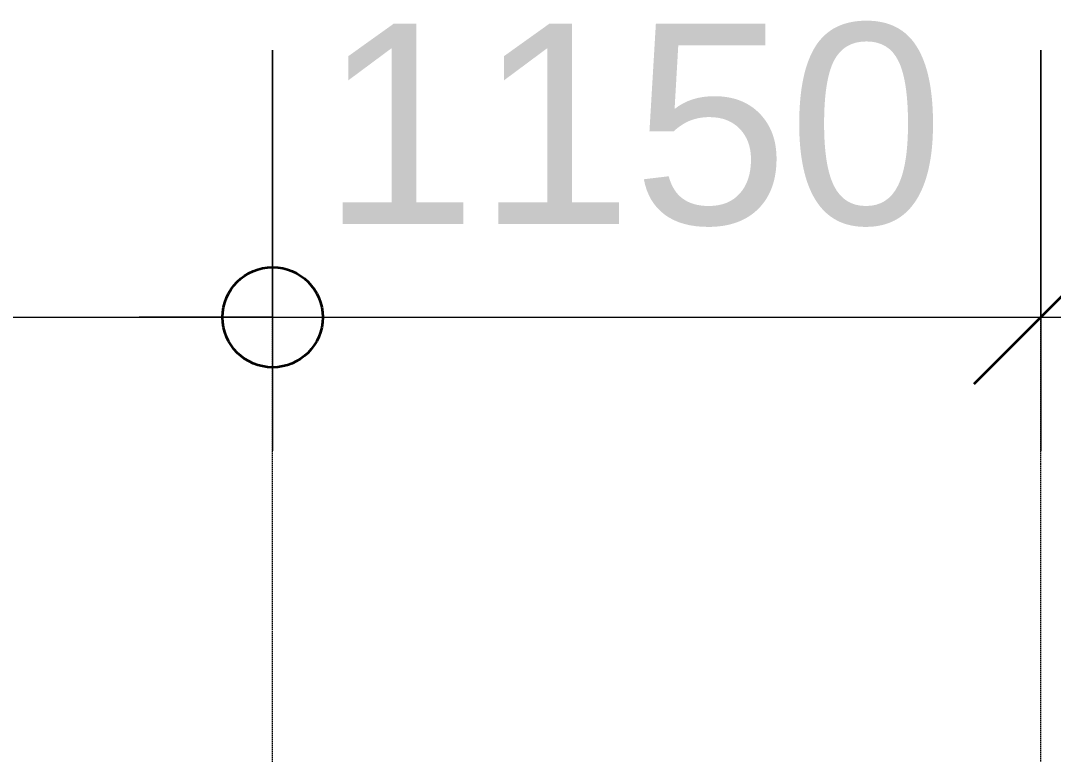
# Model space of a CAD drawing. Header units: millimetres. Extents: x -853228 to -774636, y -17776 to 22455.
# Drawn here: x -822635 to -821089, y 8347 to 9446 of the extents above; entities that cross this region are included whole.
import ezdxf

# ---------------------------------------------------------------- set-up
doc = ezdxf.new("R2010")
doc.units = ezdxf.units.MM
doc.linetypes.add('DPA_Hidden 50', pattern=[3, 2, -1])
for name, color, linetype, lineweight in [('A-ANNO-DIMS', 1, 'Continuous', 9), ('A-ANNO-DIMS-100', 1, 'Continuous', 9), ('A-DETL', 1, 'Continuous', 70)]:
    doc.layers.add(name, color=color, linetype=linetype, lineweight=lineweight)
doc.styles.add('Arial_2', font='arial.ttf', dxfattribs={"height": 300})
doc.dimstyles.new('DPA-DIM-3_0_C-C', dxfattribs={"dimscale": 304.8, "dimtxt": 306.07782, "dimasz": 0.492126, "dimexe": 0.656168, "dimexo": 0.0625, "dimgap": 0.164042, "dimtad": 1, "dimdec": 0, "dimzin": 0, "dimdsep": 46, "dimtxsty": 'Arial_2', "dimblk1": 'DOTBLANK', "dimblk2": 'DOTBLANK', "dimsah": 1, "dimcen": 0.09, "dimdle": 0.656168, "dimadec": 8, "dimazin": 0, "dimtfac": 1, "dimtdec": 4, "dimtix": 1, "dimtmove": 0, "dimatfit": 3, "dimfxl": 1.312336, "dimfxlon": 1, "dimtvp": 1, "dimtolj": 1, "dimtzin": 0, "dimarcsym": 2})
doc.dimstyles.new('DPA-DIM-3_0_C-T', dxfattribs={"dimscale": 304.8, "dimtxt": 306.07782, "dimasz": 0.492126, "dimexe": 0.656168, "dimexo": 0.0625, "dimgap": 0.164042, "dimtad": 0, "dimjust": 2, "dimdec": 0, "dimzin": 0, "dimdsep": 46, "dimtxsty": 'Arial_2', "dimblk1": 'DOTBLANK', "dimblk2": 'OBLIQUE', "dimsah": 1, "dimcen": 0.09, "dimdle": 0.656168, "dimadec": 8, "dimazin": 0, "dimtfac": 1, "dimtdec": 4, "dimtix": 1, "dimtmove": 2, "dimatfit": 3, "dimfxl": 1.312336, "dimfxlon": 1, "dimtvp": 1, "dimtolj": 1, "dimtzin": 0, "dimarcsym": 2})

# ---------------------------------------------------------------- blocks, each defined once
blk = doc.blocks.new('DIMBLOCK114-4281-01 ENLARGED LOWER PLATFORM LEVEL - REFLECTED CEILING PLAN - SHEET 2')
at = {"layer": 'A-ANNO-DIMS-100'}
for p, q in [((-822257.4, 9401.7), (-822257.4, 8801.7)), ((-822257.4, 9001.7), (-822257.4, 9401.7)), ((-824192.2, 8601.7), (-824192.2, 9201.7)), ((-824192.2, 9001.7), (-822057.4, 9001.7)), ((-824192.2, 9001.7), (-824192.2, 8601.7))]:
    blk.add_line(p, q, dxfattribs=at)
at = {"layer": 'A-ANNO-DIMS-100', "lineweight": 35}
for centre in [(-824192.2, 9001.7), (-822257.4, 9001.7)]:
    blk.add_circle(centre, 75, dxfattribs=at)
at = {"layer": 'A-ANNO-DIMS-100', "color": 0, "insert": (-823686.3, 9441.2), "char_height": 300, "width": 1107.531, "attachment_point": 1, "line_spacing_factor": 0.941778, "style": 'Arial_2'}
blk.add_mtext('1935', dxfattribs=at)
blk = doc.blocks.new('_DotBlank')
at = {"color": 0, "linetype": 'ByBlock', "lineweight": -2}
blk.add_line((-0.5, 0), (-1, 0), dxfattribs=at)
blk.add_circle((0, 0), 0.5, dxfattribs=at)
blk = doc.blocks.new('DIMBLOCK115-4281-01 ENLARGED LOWER PLATFORM LEVEL - REFLECTED CEILING PLAN - SHEET 2')
at = {"layer": 'A-ANNO-DIMS-100'}
for p, q in [((-822257.4, 9401.7), (-822257.4, 8801.7)), ((-822257.4, 9001.7), (-822257.4, 9401.7)), ((-822257.4, 9001.7), (-822257.4, 9401.7)), ((-822257.4, 9001.7), (-822457.4, 9001.7)), ((-822257.4, 9001.7), (-822257.4, 8801.7))]:
    blk.add_line(p, q, dxfattribs=at)
at = {"layer": 'A-ANNO-DIMS-100', "lineweight": 35}
blk.add_circle((-822257.4, 9001.7), 75, dxfattribs=at)
blk = doc.blocks.new('_None')
blk = doc.blocks.new('_Oblique')
at = {"color": 0, "linetype": 'ByBlock', "lineweight": -2}
blk.add_line((-0.5, -0.5), (0.5, 0.5), dxfattribs=at)
blk = doc.blocks.new('DIMBLOCK116-4281-01 ENLARGED LOWER PLATFORM LEVEL - REFLECTED CEILING PLAN - SHEET 2')
at = {"layer": 'A-ANNO-DIMS-100'}
for p, q in [((-822257.4, 9401.7), (-822257.4, 8801.7)), ((-822257.4, 9001.7), (-822257.4, 9401.7)), ((-821107.4, 9401.7), (-821107.4, 8801.7)), ((-821107.4, 9001.7), (-821107.4, 9401.7)), ((-822257.4, 9001.7), (-820907.4, 9001.7))]:
    blk.add_line(p, q, dxfattribs=at)
at = {"layer": 'A-ANNO-DIMS-100', "lineweight": 35}
for q in [(-821007.4, 9101.7), (-821207.4, 8901.7)]:
    blk.add_line((-821107.4, 9001.7), q, dxfattribs=at)
at = {"layer": 'A-ANNO-DIMS-100', "color": 0, "insert": (-822184.5, 9441.2), "char_height": 300, "width": 1107.531, "attachment_point": 1, "line_spacing_factor": 0.941778, "style": 'Arial_2'}
blk.add_mtext('1150', dxfattribs=at)

msp = doc.modelspace()

# ---------------------------------------------------------------- linework, layer by layer
at = {"layer": 'A-DETL', "color": 55, "linetype": 'DPA_Hidden 50', "lineweight": 9}
for p, q in [((-821107.4, 7794), (-821107.4, 9094)), ((-822257.4, 7249), (-822257.4, 9049))]:
    msp.add_line(p, q, dxfattribs=at)

# ---------------------------------------------------------------- dimensions: what is measured, and where the dimension line sits
at = {"layer": 'A-ANNO-DIMS'}
dim = msp.add_linear_dim(base=(-822257.4, 9001.7), p1=(-824192.2, 8601.7), p2=(-822257.4, 9401.7), dimstyle='DPA-DIM-3_0_C-C', override={"dimpost": '<>', "dimfxl": 2093.700453}, dxfattribs=at)
dim.commit()
dim.dimension.update_dxf_attribs({"geometry": 'DIMBLOCK114-4281-01 ENLARGED LOWER PLATFORM LEVEL - REFLECTED CEILING PLAN - SHEET 2', "text_midpoint": (-823224.8, 9205)})
dim = msp.add_linear_dim(base=(-821107.4, 9001.7), p1=(-822257.4, 9401.7), p2=(-821107.4, 9401.7), dimstyle='DPA-DIM-3_0_C-T', override={"dimpost": '<>', "dimfxl": 1149.966279}, dxfattribs=at)
dim.commit()
dim.dimension.update_dxf_attribs({"geometry": 'DIMBLOCK116-4281-01 ENLARGED LOWER PLATFORM LEVEL - REFLECTED CEILING PLAN - SHEET 2', "text_midpoint": (-821630.7, 9241.2), "dimtype": 160})
dim = msp.add_linear_dim(base=(-822257.4, 9001.7), p1=(-822257.4, 9143.2), p2=(-822257.4, 9143.2), text=' ', dimstyle='DPA-DIM-3_0_C-T', override={"dimpost": '<>', "dimblk": 'None', "dimse1": 1, "dimse2": 1, "dimsd1": 1, "dimsd2": 1, "dimfxl": 0}, dxfattribs=at)
dim.commit()
dim.dimension.update_dxf_attribs({"geometry": 'DIMBLOCK115-4281-01 ENLARGED LOWER PLATFORM LEVEL - REFLECTED CEILING PLAN - SHEET 2', "text_midpoint": (-822257.4, 9001.7)})

doc.saveas('drawing.dxf')
